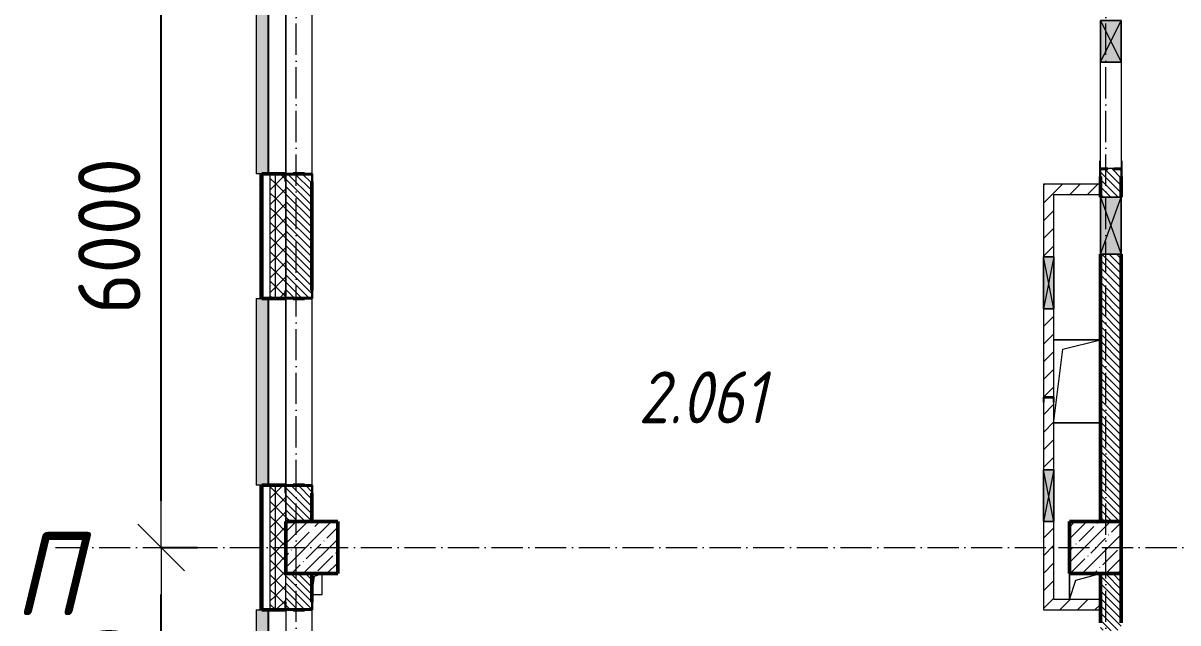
# Model space of a CAD drawing. Header units: millimetres. Extents: x 2294 to 908349, y -83289 to 219220.
# Drawn here: x 2581 to 13708, y 31781 to 37556 of the extents above; entities that cross this region are included whole.
import ezdxf

# ---------------------------------------------------------------- set-up
doc = ezdxf.new("R2010")
doc.units = ezdxf.units.MM
doc.linetypes.add('50_200_ШТРИХ_1Т_ш5_п1_п1_', pattern=[700, 500, -100, 0, -100])
for name, color, linetype, lineweight in [('A-____-____-DIMS', 7, 'Continuous', 9), ('A-DETL-GENF-OTLN', 7, 'Continuous', 9), ('A-FLOR-____-OTLN', 7, 'Continuous', 9), ('A-GENM-____-MCUT', 7, 'Continuous', 25), ('A-GENM-____-OTLN', 7, 'Continuous', 9), ('A-GENM-____-OTLN-1', 7, 'Continuous', 25), ('A-GLAZ-____-OTLN', 7, 'Continuous', 9), ('A-WALL-____-MCUT-2', 7, 'Continuous', 50), ('A-WALL-____-MCUT-3', 7, 'Continuous', 9), ('A-WALL-____-OTLN', 7, 'Continuous', 9), ('A-WALL-____-PATT-1', 7, 'Continuous', 9), ('A-WALL-FNSH-MCUT-1', 7, 'Continuous', 9), ('I-WALL-____-OTLN', 7, 'Continuous', 9), ('S-COLS-____-MCUT', 7, 'Continuous', 50), ('S-COLS-____-OTLN', 7, 'Continuous', 9), ('S-GRID-____-IDEN', 7, 'Continuous', 9), ('S-GRID-____-OTLN-1', 7, '50_200_ШТРИХ_1Т_ш5_п1_п1_', 9), ('Марки помещений', 7, 'Continuous', 9)]:
    doc.layers.add(name, color=color, linetype=linetype, lineweight=lineweight)
doc.layers.add('A-GLAZ-____-OTLN-1', color=7, linetype='Continuous', lineweight=9, true_color=0xc0c0c0)
doc.styles.add('ISOCPEUR_I', font='isocpeui.ttf', dxfattribs={"width": 0.9, "height": 2.5})
doc.styles.add('ISOCPEUR_I_3', font='isocpeui.ttf', dxfattribs={"width": 0.85, "height": 2.2})
doc.styles.add('СПДС', font='isocpeur.ttf', dxfattribs={"width": 0.9})
doc.dimstyles.new('Размера А3', dxfattribs={"dimtxt": 800, "dimasz": 450, "dimexe": 350, "dimexo": 100, "dimgap": 200, "dimtad": 1, "dimdec": 0, "dimrnd": 10, "dimzin": 0, "dimdsep": 46, "dimtxsty": 'СПДС', "dimblk": 'ARROWHEAD_6', "dimcen": 1, "dimclrd": 5, "dimclre": 5, "dimclrt": 5, "dimazin": 0, "dimtfac": 1, "dimtdec": 0, "dimtmove": 2, "dimatfit": 3, "dimfxl": 1, "dimtolj": 1, "dimtzin": 0, "dimarcsym": 0})
pattern_1 = [(45, (7562.79, 6025.28), (-70.71068, 70.71068), []), (135, (7562.79, 6025.28), (-70.71068, -70.71068), [])]
pattern_2 = [(45, (7562.79, 6025.28), (-84.8528, 84.8528), [])]
pattern_3 = [(135, (7562.787, 6025.276), (-35.35534, -35.35534), [])]
pattern_4 = [(45, (7562.79, 6025.28), (-85.5366, 85.5366), []), (45, (7619.81, 6025.28), (-85.5366, 85.5366), [])]

# ---------------------------------------------------------------- blocks, each defined once
blk = doc.blocks.new('BSC_Колонна _Прямоугольная - 500х500-V38-АР1_План отверстий 2 этажа в осях 1-64_А-ГГ')
at = {"layer": 'S-COLS-____-OTLN'}
h = blk.add_hatch(dxfattribs=at)
h.set_pattern_fill('FP_67', color=256, style=0, pattern_type=2)
h.set_pattern_definition([(45, (2200, -26481.04), (-114.0493, 114.0493), []), (45, (2314.05, -26481.04), (-114.0493, 114.0493), [201.613, -40.323, 3.353, -36.97])])
h.paths.add_polyline_path([(-250, -250), (250, -250), (250, 250), (-250, 250), (-250, 55)], flags=0)
at = {"layer": 'S-COLS-____-MCUT'}
for p, q in [((250, 250), (-250, 250)), ((-250, 250), (-250, -250)), ((250, -250), (250, 250)), ((-250, -250), (250, -250))]:
    blk.add_line(p, q, dxfattribs=at)
blk = doc.blocks.new('BSC_Колонна _Прямоугольная - 500х500-V39-АР1_План отверстий 2 этажа в осях 1-64_А-ГГ')
at = {"layer": 'S-COLS-____-OTLN'}
h = blk.add_hatch(dxfattribs=at)
h.set_pattern_fill('FP_68', color=256, style=0, pattern_type=2)
h.set_pattern_definition([(45, (-5350, -26481.04), (-114.0493, 114.0493), []), (45, (-5235.95, -26481.04), (-114.0493, 114.0493), [201.613, -40.323, 3.353, -36.97])])
h.paths.add_polyline_path([(-250, -250), (250, -250), (250, 250), (-250, 250)], flags=0)
at = {"layer": 'S-COLS-____-MCUT'}
for p, q in [((250, 250), (-250, 250)), ((-250, 250), (-250, -250)), ((250, -250), (250, 250)), ((-250, -250), (250, -250))]:
    blk.add_line(p, q, dxfattribs=at)
blk = doc.blocks.new('Фахверк_СКБ_Уголок - 250_2700-27497298-АР1_План отверстий 2 этажа в осях 1-64_А-ГГ')
at = {"layer": 'A-GENM-____-MCUT'}
for p, q in [((200, 181), (125, 181)), ((125, 181), (125, 106)), ((131, 106), (131, 175)), ((131, 175), (200, 175)), ((200, 175), (200, 181)), ((125, 106), (131, 106)), ((131, -6), (125, -6)), ((125, -6), (125, -81)), ((125, -81), (200, -81)), ((131, -75), (131, -6)), ((200, -75), (131, -75)), ((200, -81), (200, -75))]:
    blk.add_line(p, q, dxfattribs=at)
blk = doc.blocks.new('154_Стойка_СКБ_Уголок - СМ-2480_200-28346303-АР1_План отверстий 2 этажа в осях 1-64_А-ГГ')
at = {"layer": 'A-GENM-____-MCUT'}
for p, q in [((125, 156), (125, 81)), ((200, 156), (125, 156)), ((131, 81), (131, 150)), ((131, 150), (200, 150)), ((200, 150), (200, 156)), ((125, 81), (131, 81)), ((131, 19), (125, 19)), ((125, 19), (125, -56)), ((131, -50), (131, 19)), ((125, -56), (200, -56)), ((200, -50), (131, -50)), ((200, -56), (200, -50))]:
    blk.add_line(p, q, dxfattribs=at)
blk = doc.blocks.new('Стойка_Влож_Полоса боковая - Полоса-28213942-АР1_План отверстий 2 этажа в осях 1-64_А-ГГ')
at = {"layer": 'A-GENM-____-OTLN'}
for p, q in [((-5, 60), (0, 60)), ((-5, -60), (-5, 60)), ((0, 31), (0, -31)), ((0, -60), (-5, -60))]:
    blk.add_line(p, q, dxfattribs=at)
blk = doc.blocks.new('Стойка_Влож_Уголок_Опорный - Уголок-28213941-АР1_План отверстий 2 этажа в осях 1-64_А-ГГ')
at = {"layer": 'A-GENM-____-OTLN'}
for p, q in [((-212, -6), (-212, 0)), ((0, 0), (0, -6)), ((-212, -75), (-212, -6)), ((-212, -6), (-206, -6)), ((-212, -75), (-206, -75)), ((-6, -6), (0, -6)), ((-6, -75), (0, -75)), ((0, -6), (0, -75))]:
    blk.add_line(p, q, dxfattribs=at)
blk = doc.blocks.new('154_Фахверк_СКБ_Швеллер - Тип_100_3960-28318856-АР1_План отверстий 2 этажа в осях 1-64_А-ГГ')
at = {"layer": 'A-GENM-____-MCUT'}
for p, q in [((175, 50), (125, 50)), ((125, 50), (125, -50)), ((128, 47), (175, 47)), ((128, -47), (128, 47)), ((175, 47), (175, 50)), ((125, -50), (175, -50)), ((175, -47), (128, -47)), ((175, -50), (175, -47))]:
    blk.add_line(p, q, dxfattribs=at)
blk = doc.blocks.new('AR_Отверстие прямоугольное _в плите_ - AR_Отверстие прямоугольное _в плите_-30510733-АР1_План отверстий 2 этажа в осях 1-64_А-ГГ')
at = {"layer": 'A-GENM-____-OTLN'}
for p, q in [((-50, -100), (-25, 75)), ((-25, 75), (50, 100)), ((50, -100), (50, 100)), ((-50, -100), (50, -100))]:
    blk.add_line(p, q, dxfattribs=at)
blk = doc.blocks.new('AR_Отверстие прямоугольное _в плите_ - AR_Отверстие прямоугольное _в плите_-30552862-АР1_План отверстий 2 этажа в осях 1-64_А-ГГ')
at = {"layer": 'A-GENM-____-OTLN'}
for p, q in [((225, 400), (-223, 400)), ((-135, 310), (225, 400)), ((225, -400), (225, 400)), ((-223, -382), (-135, 310)), ((-223, -400), (225, -400))]:
    blk.add_line(p, q, dxfattribs=at)
blk = doc.blocks.new('AR_Отверстие прямоугольное _в плите_ - AR_Отверстие прямоугольное _в плите_-V189-АР1_План отверстий 2 этажа в осях 1-64_А-ГГ')
at = {"layer": 'A-GENM-____-OTLN'}
for p, q in [((-150, 125), (-150, -125)), ((-88, 63), (150, 125)), ((-150, -125), (-88, 63))]:
    blk.add_line(p, q, dxfattribs=at)
blk = doc.blocks.new('Отлив_СКБ - Отлив витража_120_НВФ-31885689-АР1_План отверстий 2 этажа в осях 1-64_А-ГГ')
at = {"layer": 'A-GLAZ-____-OTLN-1'}
for points in [[(1800, 2), (1800, 120), (0, 120), (0, 2), (1103, 2)], [(1103, 0), (1800, 0), (1800, 2), (0, 2), (0, 0)]]:
    blk.add_hatch(color=256, dxfattribs=at).paths.add_polyline_path(points, flags=0)
at = {"layer": 'A-GLAZ-____-OTLN'}
for p, q in [((0, 83), (0, 120)), ((1800, 120), (0, 120)), ((1800, 120), (1800, 83)), ((0, 2), (1800, 2)), ((1800, 0), (0, 0))]:
    blk.add_line(p, q, dxfattribs=at)
blk = doc.blocks.new('AR_Отверстие прямоугольное _в стене__БезПР - AR_Отверстие прямоугольное _в стене__БезПР-36788828-АР1_План отверстий 2 этажа в осях 1-64_А-ГГ')
at = {"layer": 'A-GLAZ-____-OTLN'}
blk.add_hatch(color=256, dxfattribs=at).paths.add_polyline_path([(250, -50), (250, 50), (-250, 50), (-250, -50)], flags=0)
at = {"layer": 'A-DETL-GENF-OTLN'}
for p, q in [((-250, -50), (-250, 50)), ((-250, 50), (250, 50)), ((250, 50), (-250, -50)), ((-250, 50), (250, -50)), ((250, 50), (-250, 50)), ((-250, 50), (-250, -50)), ((250, 50), (250, -50)), ((250, -50), (250, 50)), ((250, -50), (-250, -50)), ((-250, -50), (250, -50))]:
    blk.add_line(p, q, dxfattribs=at)
at = {"layer": 'A-GLAZ-____-OTLN'}
blk.add_line((250, 50), (-250, 50), dxfattribs=at)
blk = doc.blocks.new('AR_Отверстие прямоугольное _в стене__БезПР - AR_Отверстие прямоугольное _в стене__БезПР-36429280-АР1_План отверстий 2 этажа в осях 1-64_А-ГГ')
at = {"layer": 'A-GLAZ-____-OTLN'}
blk.add_hatch(color=256, dxfattribs=at).paths.add_polyline_path([(-275, -100), (275, -100), (275, 100), (-275, 100)], flags=0)
at = {"layer": 'A-DETL-GENF-OTLN'}
for p, q in [((-275, -100), (-275, 100)), ((-275, 100), (275, 100)), ((275, 100), (-275, -100)), ((-275, 100), (275, -100)), ((275, 100), (-275, 100)), ((-275, 100), (-275, -100)), ((275, 100), (275, -100)), ((275, -100), (275, 100)), ((275, -100), (-275, -100)), ((-275, -100), (275, -100))]:
    blk.add_line(p, q, dxfattribs=at)
at = {"layer": 'A-GLAZ-____-OTLN'}
blk.add_line((275, 100), (-275, 100), dxfattribs=at)
blk = doc.blocks.new('AR_Отверстие прямоугольное _в стене__БезПР - AR_Отверстие прямоугольное _в стене__БезПР-36428632-АР1_План отверстий 2 этажа в осях 1-64_А-ГГ')
at = {"layer": 'A-GLAZ-____-OTLN'}
blk.add_hatch(color=256, dxfattribs=at).paths.add_polyline_path([(-200, -100), (200, -100), (200, 100), (-200, 100)], flags=0)
at = {"layer": 'A-DETL-GENF-OTLN'}
for p, q in [((-200, -100), (-200, 100)), ((-200, 100), (200, 100)), ((200, 100), (-200, -100)), ((-200, 100), (200, -100)), ((200, 100), (-200, 100)), ((-200, 100), (-200, -100)), ((200, 100), (200, -100)), ((200, -100), (200, 100)), ((200, -100), (-200, -100)), ((-200, -100), (200, -100))]:
    blk.add_line(p, q, dxfattribs=at)
at = {"layer": 'A-GLAZ-____-OTLN'}
blk.add_line((200, 100), (-200, 100), dxfattribs=at)
blk = doc.blocks.new('2floor')
at = {"layer": 'A-WALL-____-PATT-1'}
h = blk.add_hatch(dxfattribs=at)
h.set_pattern_fill('FP_1', color=256, style=0, pattern_type=2)
h.set_pattern_definition(pattern_1)
h.paths.add_polyline_path([(4963, 32756), (5013, 32756), (5013, 33106), (4963, 33106)], flags=0)
h.paths.add_polyline_path([(4963, 34906), (5013, 34906), (5013, 36106), (4963, 36106)], flags=0)
h.paths.add_polyline_path([(4963, 37906), (5013, 37906), (5013, 38256), (4963, 38256)], flags=0)
h = blk.add_hatch(dxfattribs=at)
h.set_pattern_fill('FP_1', color=256, style=0, pattern_type=2)
h.set_pattern_definition(pattern_1)
h.paths.add_polyline_path([(5113, 32756), (5113, 33031), (5107, 33031), (5107, 33106), (5013, 33106), (5013, 32756), (5107, 32756)], flags=0)
h.paths.add_polyline_path([(5107, 34906), (5107, 34981), (5113, 34981), (5113, 36031), (5107, 36031), (5107, 36106), (5013, 36106), (5013, 34906)], flags=0)
h.paths.add_polyline_path([(5107, 37906), (5107, 37981), (5113, 37981), (5113, 38256), (5013, 38256), (5013, 37906)], flags=0)
h = blk.add_hatch(dxfattribs=at)
h.set_pattern_fill('FP_6', color=256, style=0, pattern_type=2)
h.set_pattern_definition(pattern_3)
h.paths.add_polyline_path([(5363, 32756), (5363, 33100), (5294, 33100), (5294, 33106), (5182, 33106), (5182, 33100), (5113, 33100), (5113, 32756)], flags=0)
h.paths.add_polyline_path([(5294, 34906), (5294, 34912), (5363, 34912), (5363, 36100), (5294, 36100), (5294, 36106), (5182, 36106), (5182, 36100), (5113, 36100), (5113, 34912), (5182, 34912), (5182, 34906)], flags=0)
h.paths.add_polyline_path([(5294, 37906), (5294, 37912), (5363, 37912), (5363, 38256), (5113, 38256), (5113, 37912), (5182, 37912), (5182, 37906)], flags=0)
h = blk.add_hatch(dxfattribs=at)
h.set_pattern_fill('FP_6', color=256, style=0, pattern_type=2)
h.set_pattern_definition(pattern_3)
h.paths.add_polyline_path([(13163, 32756), (13163, 35331), (12963, 35331), (12963, 32756)], flags=0)
h.paths.add_polyline_path([(12963, 35881), (13163, 35881), (13163, 36150), (13094, 36150), (13094, 36156), (13032, 36156), (13032, 36150), (12963, 36150), (12963, 36081)], flags=0)
h.paths.add_polyline_path([(13094, 37856), (13094, 37862), (13163, 37862), (13163, 38256), (12963, 38256), (12963, 37862), (13032, 37862), (13032, 37856)], flags=0)
h = blk.add_hatch(dxfattribs=at)
h.set_pattern_fill('FP_3', color=256, style=0, pattern_type=2)
h.set_pattern_definition(pattern_4)
h.paths.add_polyline_path([(4883, 32831), (4883, 33106), (4863, 33106), (4863, 32831)], flags=0)
h.paths.add_polyline_path([(4863, 34906), (4883, 34906), (4883, 36106), (4863, 36106)], flags=0)
h.paths.add_polyline_path([(4883, 37906), (4883, 38086), (4863, 38086), (4863, 37906)], flags=0)
h = blk.add_hatch(dxfattribs=at)
h.set_pattern_fill('FP_4', color=256, style=0, pattern_type=2)
h.set_pattern_definition(pattern_2)
h.paths.add_polyline_path([(12413, 31906), (12513, 31906), (12513, 32756), (12413, 32756)], flags=0)
h.paths.add_polyline_path([(12416, 33256), (12513, 33256), (12513, 33906), (12510, 33906), (12510, 33953), (12416, 33953), (12416, 33906), (12413, 33906), (12413, 33256)], flags=0)
h.paths.add_polyline_path([(12510, 33956), (12513, 33956), (12513, 34806), (12413, 34806), (12413, 33956), (12464, 33956)], flags=0)
h.paths.add_polyline_path([(12513, 35306), (12513, 36006), (12413, 36006), (12413, 35306), (12430, 35306)], flags=0)
h = blk.add_hatch(dxfattribs=at)
h.set_pattern_fill('FP_4', color=256, style=0, pattern_type=2)
h.set_pattern_definition(pattern_2)
h.paths.add_polyline_path([(12963, 35906), (12963, 36006), (12513, 36006), (12513, 35906)], flags=0)
h = blk.add_hatch(dxfattribs=at)
h.set_pattern_fill('FP_3', color=256, style=0, pattern_type=2)
h.set_pattern_definition(pattern_4)
h.paths.add_polyline_path([(4863, 15541), (4883, 15541), (4883, 17856), (4863, 17856), (4863, 17081)], flags=0)
h.paths.add_polyline_path([(4883, 19656), (4883, 21106), (4863, 21106), (4863, 19656)], flags=0)
h.paths.add_polyline_path([(4883, 22906), (4883, 24106), (4863, 24106), (4863, 22906)], flags=0)
h.paths.add_polyline_path([(4863, 25906), (4883, 25906), (4883, 27106), (4863, 27106)], flags=0)
h.paths.add_polyline_path([(4883, 28906), (4883, 30106), (4863, 30106), (4863, 28906)], flags=0)
h.paths.add_polyline_path([(4883, 31906), (4883, 32831), (4863, 32831), (4863, 31906)], flags=0)
h = blk.add_hatch(dxfattribs=at)
h.set_pattern_fill('FP_1', color=256, style=0, pattern_type=2)
h.set_pattern_definition(pattern_1)
h.paths.add_polyline_path([(5013, 15541), (5013, 17856), (4963, 17856), (4963, 15541)], flags=0)
h.paths.add_polyline_path([(5013, 19656), (5013, 21106), (4963, 21106), (4963, 19656)], flags=0)
h.paths.add_polyline_path([(5013, 22906), (5013, 24106), (4963, 24106), (4963, 22906)], flags=0)
h.paths.add_polyline_path([(4963, 25906), (5013, 25906), (5013, 27106), (4963, 27106)], flags=0)
h.paths.add_polyline_path([(5013, 28906), (5013, 30106), (4963, 30106), (4963, 28906)], flags=0)
h.paths.add_polyline_path([(5013, 31906), (5013, 32756), (4963, 32756), (4963, 31906)], flags=0)
h = blk.add_hatch(dxfattribs=at)
h.set_pattern_fill('FP_1', color=256, style=0, pattern_type=2)
h.set_pattern_definition(pattern_1)
h.paths.add_polyline_path([(5013, 15541), (5113, 15541), (5113, 17781), (5107, 17781), (5107, 17856), (5013, 17856), (5013, 15556)], flags=0)
h.paths.add_polyline_path([(5107, 19656), (5107, 19731), (5113, 19731), (5113, 21031), (5107, 21031), (5107, 21106), (5013, 21106), (5013, 19656)], flags=0)
h.paths.add_polyline_path([(5107, 22906), (5107, 22981), (5113, 22981), (5113, 24031), (5107, 24031), (5107, 24106), (5013, 24106), (5013, 22906)], flags=0)
h.paths.add_polyline_path([(5013, 25906), (5107, 25906), (5107, 25981), (5113, 25981), (5113, 27031), (5107, 27031), (5107, 27106), (5013, 27106), (5013, 25912)], flags=0)
h.paths.add_polyline_path([(5107, 28906), (5107, 28981), (5113, 28981), (5113, 30031), (5107, 30031), (5107, 30106), (5013, 30106), (5013, 28906)], flags=0)
h.paths.add_polyline_path([(5013, 31906), (5107, 31906), (5107, 31981), (5113, 31981), (5113, 32756), (5013, 32756), (5013, 31912)], flags=0)
h = blk.add_hatch(dxfattribs=at)
h.set_pattern_fill('FP_6', color=256, style=0, pattern_type=2)
h.set_pattern_definition(pattern_3)
h.paths.add_polyline_path([(5113, 29756), (5363, 29756), (5363, 30100), (5294, 30100), (5294, 30106), (5182, 30106), (5182, 30100), (5113, 30100), (5113, 29981)], flags=0)
h.paths.add_polyline_path([(5294, 31906), (5294, 31912), (5363, 31912), (5363, 32256), (5113, 32256), (5113, 31912), (5182, 31912), (5182, 31906)], flags=0)
h = blk.add_hatch(dxfattribs=at)
h.set_pattern_fill('FP_6', color=256, style=0, pattern_type=2)
h.set_pattern_definition(pattern_3)
h.paths.add_polyline_path([(13163, 29756), (13163, 30556), (12963, 30556), (12963, 29756)], flags=0)
h.paths.add_polyline_path([(13094, 31706), (13094, 31712), (13163, 31712), (13163, 32256), (12963, 32256), (12963, 31712), (13032, 31712), (13032, 31706)], flags=0)
h = blk.add_hatch(dxfattribs=at)
h.set_pattern_fill('FP_4', color=256, style=0, pattern_type=2)
h.set_pattern_definition(pattern_2)
h.paths.add_polyline_path([(12513, 31906), (12963, 31906), (12963, 32006), (12513, 32006)], flags=0)
at = {"layer": 'A-FLOR-____-OTLN'}
for p, q in [((12513, 34506), (12961, 34506)), ((12961, 34506), (12961, 33706)), ((12961, 33706), (12513, 33706)), ((12663, 32006), (12663, 32256))]:
    blk.add_line(p, q, dxfattribs=at)
at = {"layer": 'A-WALL-____-MCUT-2'}
for p, q in [((5107, 36106), (4883, 36106)), ((4883, 36106), (4883, 34906)), ((4883, 34906), (4883, 36106)), ((5294, 36106), (5182, 36106)), ((12963, 36081), (12963, 35881)), ((13163, 35881), (13163, 36081)), ((5363, 34981), (5363, 36031)), ((12963, 35331), (12963, 32756)), ((13163, 32756), (13163, 35331)), ((4883, 34906), (5107, 34906)), ((5182, 34906), (5294, 34906)), ((5107, 33106), (4883, 33106)), ((4883, 32831), (4883, 33106)), ((4883, 31906), (4883, 33106)), ((5294, 33106), (5182, 33106)), ((5363, 32756), (5363, 33031)), ((5363, 31981), (5363, 32256)), ((12963, 32256), (12963, 31781)), ((13163, 31781), (13163, 32256)), ((4883, 31906), (5107, 31906)), ((5182, 31906), (5294, 31906))]:
    blk.add_line(p, q, dxfattribs=at)
at = {"layer": 'A-WALL-____-MCUT-3'}
for p, q in [((4963, 34906), (4963, 36106)), ((5013, 34906), (5013, 36106)), ((5113, 36031), (5113, 34981)), ((5113, 34981), (5113, 36031)), ((4963, 31906), (4963, 33106)), ((5013, 31906), (5013, 33106)), ((5113, 33031), (5113, 32756)), ((5113, 32756), (5113, 33031)), ((5113, 31981), (5113, 32256))]:
    blk.add_line(p, q, dxfattribs=at)
at = {"layer": 'A-WALL-____-OTLN'}
for p, q in [((5113, 36106), (5113, 37906)), ((5113, 37906), (5113, 36106)), ((5363, 37906), (5363, 36106)), ((5113, 33106), (5113, 34906)), ((5113, 34906), (5113, 33106)), ((5363, 34906), (5363, 33106)), ((5113, 31906), (5113, 30106)), ((5363, 31906), (5363, 30106))]:
    blk.add_line(p, q, dxfattribs=at)
at = {"layer": 'A-WALL-FNSH-MCUT-1'}
for p, q in [((4863, 36106), (4863, 34906)), ((4883, 36106), (4863, 36106)), ((12413, 36006), (12413, 35306)), ((12963, 36006), (12413, 36006)), ((12513, 35306), (12513, 35906)), ((12513, 35906), (12963, 35906)), ((4863, 34906), (4883, 34906)), ((12413, 34806), (12413, 33956)), ((12513, 33956), (12513, 34806)), ((12413, 33906), (12413, 33256)), ((12513, 33256), (12513, 33906)), ((4863, 33106), (4863, 32831)), ((4883, 33106), (4863, 33106)), ((4863, 32831), (4863, 31906)), ((12413, 32756), (12413, 31906)), ((12513, 32006), (12513, 32756)), ((12963, 32006), (12513, 32006)), ((4863, 31906), (4883, 31906)), ((12413, 31906), (12963, 31906))]:
    blk.add_line(p, q, dxfattribs=at)
at = {"layer": 'I-WALL-____-OTLN'}
for p, q in [((12963, 36156), (12963, 37181)), ((13163, 37181), (13163, 36156))]:
    blk.add_line(p, q, dxfattribs=at)
at = {"layer": 'A-GENM-____-OTLN'}
for name, p, rotation in [('Стойка_Влож_Уголок_Опорный - Уголок-28213941-АР1_План отверстий 2 этажа в осях 1-64_А-ГГ', (12957, 36156), 180), ('Стойка_Влож_Полоса боковая - Полоса-28213942-АР1_План отверстий 2 этажа в осях 1-64_А-ГГ', (13063, 36156), 269.9999999999999)]:
    blk.add_blockref(name, p, dxfattribs=dict(at, rotation=rotation))
for name, p in [('AR_Отверстие прямоугольное _в плите_ - AR_Отверстие прямоугольное _в плите_-30552862-АР1_План отверстий 2 этажа в осях 1-64_А-ГГ', (12736, 34106)), ('AR_Отверстие прямоугольное _в плите_ - AR_Отверстие прямоугольное _в плите_-30510733-АР1_План отверстий 2 этажа в осях 1-64_А-ГГ', (5413, 32156)), ('AR_Отверстие прямоугольное _в плите_ - AR_Отверстие прямоугольное _в плите_-V189-АР1_План отверстий 2 этажа в осях 1-64_А-ГГ', (12813, 32131))]:
    blk.add_blockref(name, p, dxfattribs=at)
at = {"layer": 'A-GENM-____-OTLN-1'}
for name, p, rotation in [('Фахверк_СКБ_Уголок - 250_2700-27497298-АР1_План отверстий 2 этажа в осях 1-64_А-ГГ', (5188, 36231), 269.9999999999999), ('154_Стойка_СКБ_Уголок - СМ-2480_200-28346303-АР1_План отверстий 2 этажа в осях 1-64_А-ГГ', (13013, 36281), 269.9999999999999), ('Фахверк_СКБ_Уголок - 250_2700-27497298-АР1_План отверстий 2 этажа в осях 1-64_А-ГГ', (5288, 34781), 89.99999999999991), ('154_Фахверк_СКБ_Швеллер - Тип_100_3960-28318856-АР1_План отверстий 2 этажа в осях 1-64_А-ГГ', (12463, 34081), 269.9999999999999), ('Фахверк_СКБ_Уголок - 250_2700-27497298-АР1_План отверстий 2 этажа в осях 1-64_А-ГГ', (5188, 33231), 269.9999999999999), ('Фахверк_СКБ_Уголок - 250_2700-27497298-АР1_План отверстий 2 этажа в осях 1-64_А-ГГ', (5288, 31781), 89.99999999999991)]:
    blk.add_blockref(name, p, dxfattribs=dict(at, rotation=rotation))
at = {"layer": 'A-GLAZ-____-OTLN'}
for name, p, rotation in [('Отлив_СКБ - Отлив витража_120_НВФ-31885689-АР1_План отверстий 2 этажа в осях 1-64_А-ГГ', (4946, 36106), 90), ('AR_Отверстие прямоугольное _в стене__БезПР - AR_Отверстие прямоугольное _в стене__БезПР-36428632-АР1_План отверстий 2 этажа в осях 1-64_А-ГГ', (13063, 37381), 89.99999999999991), ('AR_Отверстие прямоугольное _в стене__БезПР - AR_Отверстие прямоугольное _в стене__БезПР-36429280-АР1_План отверстий 2 этажа в осях 1-64_А-ГГ', (13063, 35606), 89.99999999999991), ('AR_Отверстие прямоугольное _в стене__БезПР - AR_Отверстие прямоугольное _в стене__БезПР-36788828-АР1_План отверстий 2 этажа в осях 1-64_А-ГГ', (12463, 35056), 269.9999999999999), ('Отлив_СКБ - Отлив витража_120_НВФ-31885689-АР1_План отверстий 2 этажа в осях 1-64_А-ГГ', (4946, 33106), 90), ('AR_Отверстие прямоугольное _в стене__БезПР - AR_Отверстие прямоугольное _в стене__БезПР-36788828-АР1_План отверстий 2 этажа в осях 1-64_А-ГГ', (12463, 33006), 269.9999999999999), ('Отлив_СКБ - Отлив витража_120_НВФ-31885689-АР1_План отверстий 2 этажа в осях 1-64_А-ГГ', (4946, 30106), 90)]:
    blk.add_blockref(name, p, dxfattribs=dict(at, rotation=rotation))
at = {"layer": 'S-COLS-____-OTLN'}
for name, p in [('BSC_Колонна _Прямоугольная - 500х500-V38-АР1_План отверстий 2 этажа в осях 1-64_А-ГГ', (5363, 32506)), ('BSC_Колонна _Прямоугольная - 500х500-V39-АР1_План отверстий 2 этажа в осях 1-64_А-ГГ', (12913, 32506))]:
    blk.add_blockref(name, p, dxfattribs=at)
at = {"layer": 'Марки помещений', "insert": (8510, 34203), "char_height": 500, "width": 737.55, "attachment_point": 1, "style": 'ISOCPEUR_I_3'}
blk.add_mtext('2.061', dxfattribs=at)
blk = doc.blocks.new('ARROWHEAD_6')
at = {"color": 0, "linetype": 'Continuous'}
for p, q in [((-0.5, -0.5), (0.5, 0.5)), ((0, 0), (-1, 0))]:
    blk.add_line(p, q, dxfattribs=at)
blk = doc.blocks.new('*D2757')
at = {"layer": 'A-____-____-DIMS', "color": 0, "lineweight": -2, "transparency": 16777216}
for p, q in [((161926, 32506), (162282, 32506)), ((161932, 29956), (161932, 32056)), ((161926, 29506), (162282, 29506))]:
    blk.add_line(p, q, dxfattribs=at)
at = {"layer": 'Defpoints', "color": 0, "transparency": 16777216}
for p in [(161826, 32506), (161932, 32506), (161826, 29506)]:
    blk.add_point(p, dxfattribs=at)
at = {"layer": 'A-____-____-DIMS', "color": 0, "lineweight": -2, "transparency": 16777216, "xscale": 450, "yscale": 450, "zscale": 450}
for p, rotation in [((161932, 32506), 90), ((161932, 29506), 270)]:
    blk.add_blockref('ARROWHEAD_6', p, dxfattribs=dict(at, rotation=rotation))
at = {"layer": 'A-____-____-DIMS', "color": 0, "transparency": 16777216, "insert": (161432, 31006), "char_height": 600, "attachment_point": 5, "rotation": 90, "style": 'СПДС'}
blk.add_mtext('\\A1;3000', dxfattribs=at)
blk = doc.blocks.new('*D2758')
at = {"layer": 'A-____-____-DIMS', "color": 0, "lineweight": -2, "transparency": 16777216}
for p, q in [((161926, 38506), (162282, 38506)), ((161932, 32956), (161932, 38056)), ((161926, 32506), (162282, 32506))]:
    blk.add_line(p, q, dxfattribs=at)
at = {"layer": 'Defpoints', "color": 0, "transparency": 16777216}
for p in [(161826, 38506), (161932, 38506), (161826, 32506)]:
    blk.add_point(p, dxfattribs=at)
at = {"layer": 'A-____-____-DIMS', "color": 0, "lineweight": -2, "transparency": 16777216, "xscale": 450, "yscale": 450, "zscale": 450}
for p, rotation in [((161932, 38506), 90), ((161932, 32506), 270)]:
    blk.add_blockref('ARROWHEAD_6', p, dxfattribs=dict(at, rotation=rotation))
at = {"layer": 'A-____-____-DIMS', "color": 0, "transparency": 16777216, "insert": (161432, 35506), "char_height": 600, "attachment_point": 5, "rotation": 90, "style": 'СПДС'}
blk.add_mtext('\\A1;6000', dxfattribs=at)
blk = doc.blocks.new('3osi')
at = {"layer": 'S-GRID-____-OTLN-1', "color": 251, "ltscale": 0.6, "true_color": 0x636466}
for p, q in [((163233.5, 1542.7), (163233.5, 55906.2)), ((171033.5, 1542.7), (171033.5, 55906.2)), ((160914.7, 32506.3), (192291.2, 32506.3))]:
    blk.add_line(p, q, dxfattribs=at)
at = {"layer": 'S-GRID-____-IDEN', "insert": (160516.8, 32653), "char_height": 800, "width": 223.671, "attachment_point": 1, "style": 'ISOCPEUR_I'}
blk.add_mtext('\\fISOCPEUR|b0|i1|c204|p34|;\\W.9;П', dxfattribs=at)
at = {"layer": 'A-____-____-DIMS'}
for base, p1, p2, picture, middle in [((161932.1, 38506.3), (161826, 32506.3), (161826, 38506.3), '*D2758', (161432.1, 35506.3)), ((161932.1, 32506.3), (161826, 29506.3), (161826, 32506.3), '*D2757', (161432.1, 31006.3))]:
    dim = blk.add_linear_dim(base=base, p1=p1, p2=p2, angle=90, dimstyle='Размера А3', override={"dimtxt": 600, "dimclrd": 0, "dimclre": 0, "dimclrt": 0}, dxfattribs=at)
    dim.commit()
    dim.dimension.update_dxf_attribs({"geometry": picture, "text_midpoint": middle})

msp = doc.modelspace()

# ---------------------------------------------------------------- block references
for name, p in [('3osi', (-158020.7, 0)), ('2floor', (0, 0))]:
    msp.add_blockref(name, p)

doc.saveas('drawing.dxf')
